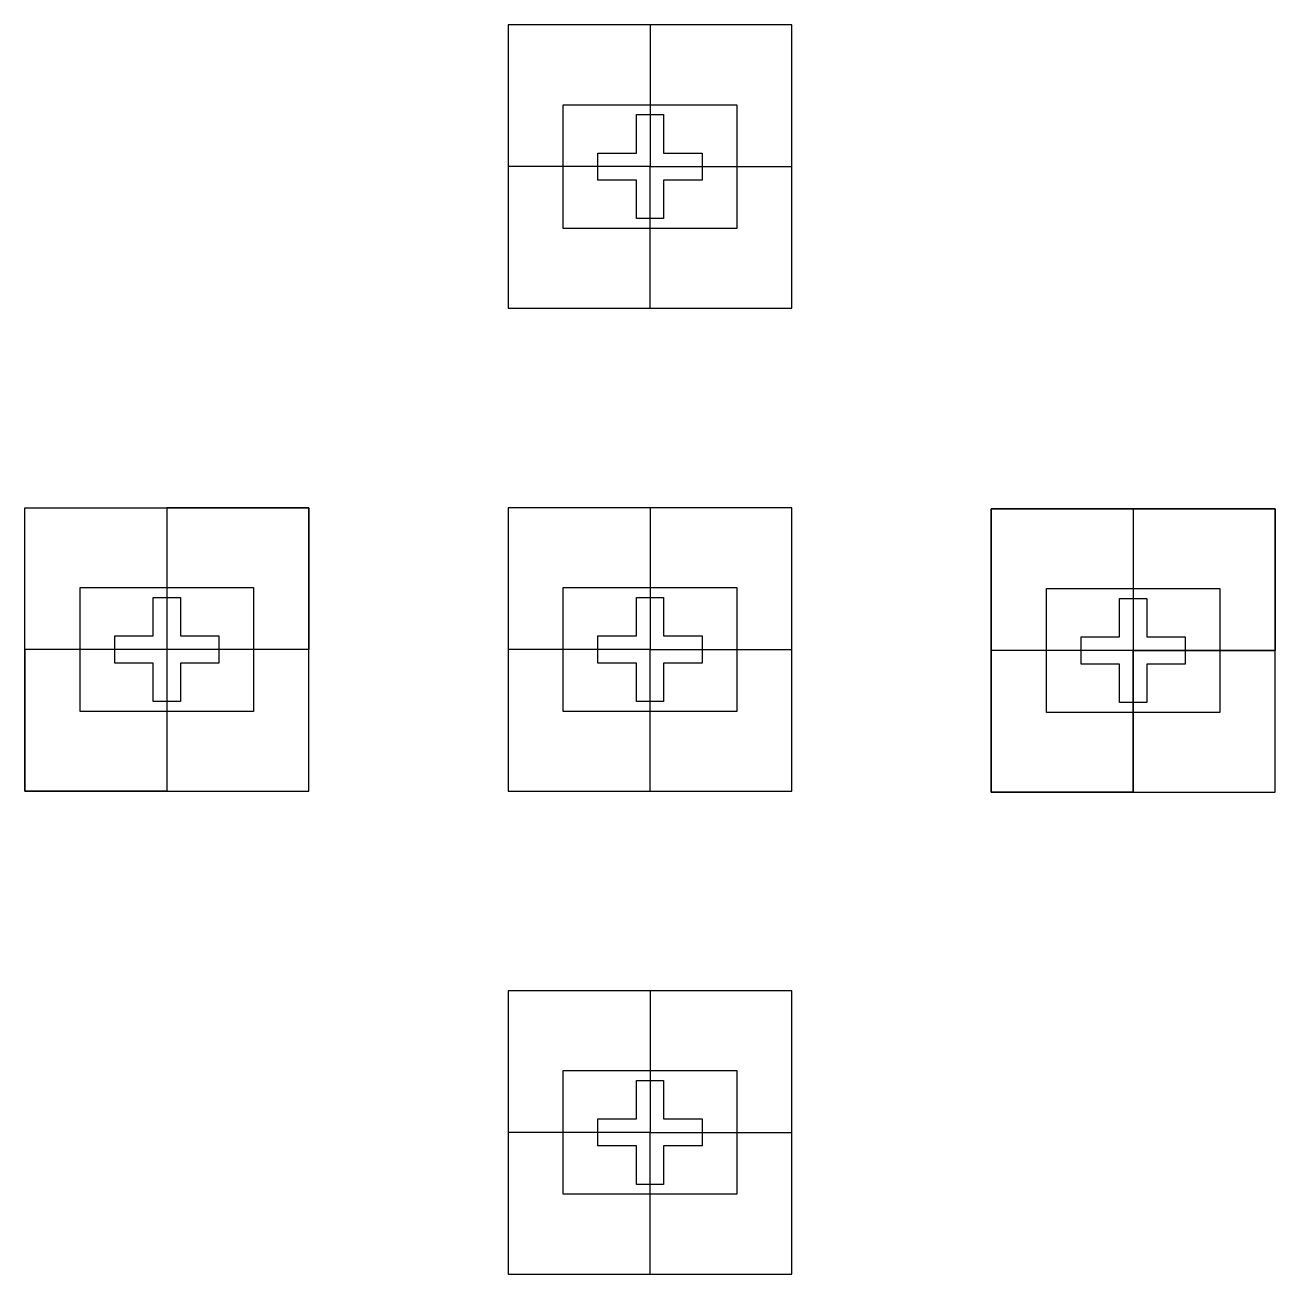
# Model space of a CAD drawing. Header units: millimetres. Extents: x -25.2 to 25.2, y -25.2 to 25.2.
import ezdxf

# ---------------------------------------------------------------- set-up
doc = ezdxf.new("R2010")
doc.units = ezdxf.units.MM
doc.layers.get('0').update_dxf_attribs({"linetype": 'CONTINUOUS'})

msp = doc.modelspace()

# ---------------------------------------------------------------- linework, layer by layer
for points in [[(5.731, 13.779), (5.731, 25.221), (-5.731, 25.221), (-5.731, 13.779)], [(5.731, 25.221), (0, 25.221), (0, 19.5), (5.731, 19.5)], [(-3.5, 22), (3.5, 22), (3.5, 17), (-3.5, 17)], [(-0.55, 17.4), (-0.55, 18.95), (-2.1, 18.95), (-2.1, 20.05), (-0.55, 20.05), (-0.55, 21.6), (0.55, 21.6), (0.55, 20.05), (2.1, 20.05), (2.1, 18.95), (0.55, 18.95), (0.55, 17.4)], [(0, 19.5), (-5.731, 19.5), (-5.731, 13.779), (0, 13.779)], [(-25.231, 0), (-25.231, -5.721), (-25.231, 5.721), (-13.769, 5.721), (-19.5, 5.721), (-19.5, 0)], [(-13.769, -5.721), (-13.769, 5.721), (-13.769, 0), (-19.5, 0), (-19.5, -5.721), (-25.231, -5.721)], [(-5.731, -5.721), (5.731, -5.721), (5.731, 5.721), (0, 5.721), (0, 0), (-5.731, 0)], [(5.731, 5.721), (-5.731, 5.721), (-5.731, -5.721), (0, -5.721), (0, 0), (5.731, 0)], [(25.231, 5.679), (19.5, 5.679), (19.5, -0.042), (19.5, -5.762), (13.769, -5.762), (25.231, -5.762)], [(13.769, -0.042), (13.769, -5.762), (13.769, 5.679), (25.231, 5.679), (25.231, -0.042), (19.5, -0.042)], [(25.231, -0.042), (25.231, 5.679), (13.769, 5.679), (13.769, -5.762), (19.5, -5.762), (19.5, -0.042), (13.769, -0.042), (13.769, -5.762), (25.231, -5.762), (25.231, 5.679), (19.5, 5.679), (19.5, -0.042)], [(-23, 2.5), (-16, 2.5), (-16, -2.5), (-23, -2.5)], [(-18.95, 2.1), (-18.95, 0.55), (-17.4, 0.55), (-17.4, -0.55), (-18.95, -0.55), (-18.95, -2.1), (-20.05, -2.1), (-20.05, -0.55), (-21.6, -0.55), (-21.6, 0.55), (-20.05, 0.55), (-20.05, 2.1)], [(-3.5, 2.5), (3.5, 2.5), (3.5, -2.5), (-3.5, -2.5)], [(-2.1, -0.55), (-2.1, 0.55), (-0.55, 0.55), (-0.55, 2.1), (0.55, 2.1), (0.55, 0.55), (2.1, 0.55), (2.1, -0.55), (0.55, -0.55), (0.55, -2.1), (-0.55, -2.1), (-0.55, -0.55)], [(23, 2.458), (23, -2.542), (16, -2.542), (16, 2.458)], [(23, 2.458), (23, -2.542), (16, -2.542), (16, 2.458)], [(20.05, -2.142), (18.95, -2.142), (18.95, -0.592), (17.4, -0.592), (17.4, 0.508), (18.95, 0.508), (18.95, 2.058), (20.05, 2.058), (20.05, 0.508), (21.6, 0.508), (21.6, -0.592), (20.05, -0.592)], [(18.95, 2.058), (20.05, 2.058), (20.05, 0.508), (21.6, 0.508), (21.6, -0.592), (20.05, -0.592), (20.05, -2.142), (18.95, -2.142), (18.95, -0.592), (17.4, -0.592), (17.4, 0.508), (18.95, 0.508)], [(5.731, -25.221), (5.731, -13.779), (-5.731, -13.779), (-5.731, -25.221)], [(0, -13.779), (0, -19.5), (5.731, -19.5), (5.731, -13.779)], [(3.5, -22), (-3.5, -22), (-3.5, -17), (3.5, -17)], [(0.55, -21.6), (-0.55, -21.6), (-0.55, -20.05), (-2.1, -20.05), (-2.1, -18.95), (-0.55, -18.95), (-0.55, -17.4), (0.55, -17.4), (0.55, -18.95), (2.1, -18.95), (2.1, -20.05), (0.55, -20.05)], [(-5.731, -19.5), (-5.731, -25.221), (0, -25.221), (0, -19.5)]]:
    msp.add_lwpolyline(points, close=True)
msp.add_point((0, 0))

doc.saveas('drawing.dxf')
